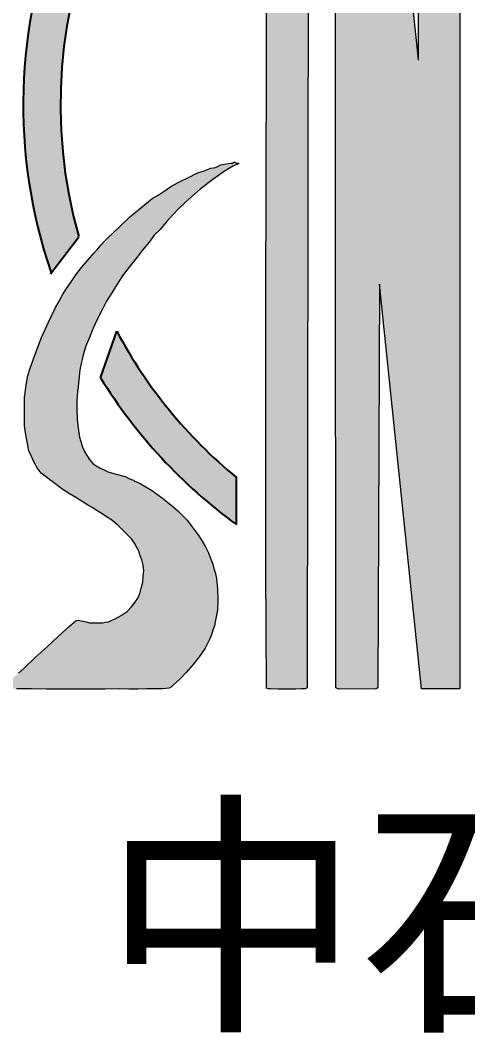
# Model space of a CAD drawing. Extents: x 24843 to 27502, y -10108 to -7552.
# Drawn here: x 27252.6 to 27257.91, y -8410.87 to -8398.87 of the extents above; entities that cross this region are included whole.
import ezdxf

# ---------------------------------------------------------------- set-up
doc = ezdxf.new("R2010")
doc.units = 0
doc.layers.get('0').update_dxf_attribs({"linetype": 'CONTINUOUS'})
doc.styles.add('CORPORATION', font='simhei.ttf')

msp = doc.modelspace()

# ---------------------------------------------------------------- hatches: boundary and pattern name
h = msp.add_hatch(color=1)
h.paths.add_polyline_path([(27262.876, -8403.876), (27263.232, -8404.144, 1.781679), (27252.968, -8401.864), (27253.296, -8401.435, -1.737502)])
h.paths.add_polyline_path([(27253.748, -8402.555), (27253.556, -8403.108, 0.097177), (27255.167, -8404.848), (27255.167, -8404.29, -0.098964)])
for points in [[(27257.82, -8394.505), (27257.82, -8394.476), (27257.815, -8394.441), (27257.82, -8394.366), (27257.815, -8394.291), (27257.797, -8394.28), (27257.78, -8394.274), (27257.728, -8394.285), (27257.676, -8394.297), (27257.629, -8394.314), (27257.618, -8394.314), (27257.601, -8394.32), (27257.571, -8394.32), (27257.548, -8394.326), (27257.485, -8394.338), (27257.42, -8394.36), (27257.404, -8394.36), (27257.38, -8394.366), (27257.357, -8394.378), (27257.346, -8394.39), (27257.339, -8394.413), (27257.339, -8394.436), (27257.328, -8399.337), (27257.323, -8399.337), (27256.836, -8394.656), (27256.836, -8394.604), (27256.816, -8394.558), (27256.789, -8394.569), (27256.766, -8394.581), (27256.679, -8394.615), (27256.54, -8394.679), (27256.471, -8394.709), (27256.407, -8394.737), (27256.361, -8394.767), (27256.343, -8394.783), (27256.338, -8394.824), (27256.338, -8394.864), (27256.349, -8406.783), (27256.384, -8406.801), (27256.824, -8406.795), (27256.836, -8406.79), (27256.847, -8406.778), (27256.864, -8401.997), (27257.362, -8406.795), (27257.792, -8406.795), (27257.809, -8406.795), (27257.82, -8406.783)], [(27256.024, -8395.195), (27256.024, -8395.144), (27256.024, -8395.091), (27256.024, -8395.039), (27256.024, -8394.992), (27256.019, -8394.969), (27256.001, -8394.951), (27255.949, -8394.986), (27255.885, -8395.021), (27255.822, -8395.062), (27255.752, -8395.102), (27255.689, -8395.149), (27255.625, -8395.184), (27255.625, -8395.189), (27255.611, -8395.194), (27255.601, -8395.201), (27255.573, -8395.218), (27255.549, -8395.235), (27255.537, -8395.253), (27255.532, -8395.479), (27255.532, -8396.186), (27255.532, -8396.893), (27255.532, -8397.599), (27255.526, -8398.306), (27255.526, -8399.013), (27255.526, -8399.72), (27255.521, -8400.428), (27255.521, -8401.134), (27255.515, -8401.841), (27255.515, -8402.548), (27255.515, -8403.255), (27255.515, -8403.961), (27255.515, -8404.668), (27255.515, -8405.375), (27255.521, -8406.083), (27255.526, -8406.79), (27255.549, -8406.795), (27255.573, -8406.795), (27255.659, -8406.801), (27255.804, -8406.801), (27255.874, -8406.801), (27255.938, -8406.795), (27255.984, -8406.795), (27256.008, -8406.783)], [(27254.802, -8405.114), (27254.761, -8405.045), (27254.721, -8404.982), (27254.674, -8404.917), (27254.628, -8404.854), (27254.581, -8404.796), (27254.523, -8404.738), (27254.471, -8404.686), (27254.413, -8404.634), (27254.35, -8404.582), (27254.292, -8404.535), (27254.158, -8404.442), (27254.025, -8404.361), (27253.973, -8404.338), (27253.956, -8404.333), (27253.944, -8404.321), (27253.892, -8404.303), (27253.846, -8404.28), (27253.742, -8404.251), (27253.643, -8404.222), (27253.596, -8404.2), (27253.551, -8404.181), (27253.504, -8404.153), (27253.464, -8404.123), (27253.423, -8404.077), (27253.394, -8404.031), (27253.365, -8403.984), (27253.341, -8403.932), (27253.307, -8403.811), (27253.289, -8403.707), (27253.278, -8403.597), (27253.272, -8403.486), (27253.272, -8403.377), (27253.278, -8403.325), (27253.283, -8403.272), (27253.289, -8403.22), (27253.295, -8403.162), (27253.302, -8403.104), (27253.307, -8403.046), (27253.313, -8402.994), (27253.324, -8402.937), (27253.336, -8402.89), (27253.347, -8402.837), (27253.365, -8402.785), (27253.376, -8402.739), (27253.423, -8402.629), (27253.469, -8402.518), (27253.515, -8402.415), (27253.574, -8402.304), (27253.625, -8402.2), (27253.69, -8402.101), (27253.753, -8401.997), (27253.817, -8401.899), (27253.892, -8401.8), (27253.973, -8401.696), (27254.048, -8401.598), (27254.13, -8401.499), (27254.193, -8401.417), (27254.263, -8401.348), (27254.332, -8401.261), (27254.408, -8401.18), (27254.483, -8401.099), (27254.565, -8401.024), (27254.738, -8400.873), (27254.779, -8400.838), (27254.825, -8400.804), (27254.889, -8400.757), (27254.953, -8400.711), (27255.016, -8400.665), (27255.086, -8400.624), (27255.133, -8400.595), (27255.191, -8400.572), (27255.191, -8400.561), (27255.167, -8400.561), (27255.144, -8400.549), (27255.121, -8400.561), (27255.103, -8400.561), (27255.044, -8400.572), (27254.981, -8400.584), (27254.918, -8400.613), (27254.865, -8400.624), (27254.784, -8400.653), (27254.698, -8400.682), (27254.599, -8400.734), (27254.5, -8400.78), (27254.402, -8400.833), (27254.309, -8400.896), (27254.24, -8400.943), (27254.169, -8400.983), (27254.031, -8401.093), (27253.897, -8401.203), (27253.771, -8401.325), (27253.643, -8401.447), (27253.602, -8401.487), (27253.562, -8401.533), (27253.522, -8401.58), (27253.48, -8401.627), (27253.405, -8401.713), (27253.33, -8401.8), (27253.261, -8401.887), (27253.197, -8401.98), (27253.15, -8402.049), (27253.103, -8402.125), (27253.064, -8402.2), (27253.022, -8402.276), (27252.936, -8402.45), (27252.854, -8402.629), (27252.785, -8402.808), (27252.721, -8402.994), (27252.692, -8403.081), (27252.676, -8403.167), (27252.663, -8403.255), (27252.652, -8403.342), (27252.652, -8403.423), (27252.652, -8403.504), (27252.652, -8403.591), (27252.652, -8403.677), (27252.663, -8403.759), (27252.681, -8403.846), (27252.692, -8403.909), (27252.704, -8403.973), (27252.734, -8404.042), (27252.768, -8404.112), (27252.803, -8404.176), (27252.849, -8404.239), (27253.111, -8404.437), (27253.185, -8404.483), (27253.261, -8404.529), (27253.336, -8404.576), (27253.411, -8404.621), (27253.464, -8404.651), (27253.515, -8404.686), (27253.562, -8404.715), (27253.614, -8404.749), (27253.69, -8404.796), (27253.759, -8404.854), (27253.823, -8404.917), (27253.886, -8404.982), (27253.927, -8405.022), (27253.956, -8405.068), (27253.985, -8405.12), (27254.008, -8405.166), (27254.025, -8405.219), (27254.043, -8405.266), (27254.06, -8405.329), (27254.067, -8405.399), (27254.06, -8405.462), (27254.055, -8405.532), (27254.037, -8405.601), (27254.02, -8405.665), (27253.997, -8405.723), (27253.967, -8405.769), (27253.92, -8405.827), (27253.869, -8405.879), (27253.8, -8405.926), (27253.729, -8405.967), (27253.69, -8405.984), (27253.648, -8406.001), (27253.614, -8406.006), (27253.579, -8406.012), (27253.527, -8406.012), (27253.475, -8406.012), (27253.429, -8406.012), (27253.383, -8406.001), (27253.353, -8405.995), (27253.324, -8405.989), (27253.289, -8405.984), (27253.261, -8405.989), (27253.192, -8406.048), (27253.052, -8406.175), (27252.92, -8406.297), (27252.78, -8406.424), (27252.647, -8406.552), (27252.582, -8406.609), (27252.519, -8406.667), (27252.455, -8406.731), (27252.386, -8406.783), (27252.386, -8406.795), (27252.559, -8406.795), (27252.734, -8406.795), (27252.912, -8406.801), (27253.087, -8406.801), (27253.261, -8406.801), (27253.434, -8406.801), (27253.608, -8406.801), (27253.782, -8406.795), (27253.892, -8406.801), (27253.997, -8406.801), (27254.106, -8406.795), (27254.216, -8406.795), (27254.292, -8406.795), (27254.368, -8406.79), (27254.397, -8406.772), (27254.419, -8406.748), (27254.5, -8406.679), (27254.57, -8406.604), (27254.651, -8406.511), (27254.726, -8406.418), (27254.795, -8406.313), (27254.848, -8406.21), (27254.872, -8406.158), (27254.889, -8406.099), (27254.906, -8406.048), (27254.918, -8405.984), (27254.942, -8405.862), (27254.947, -8405.74), (27254.942, -8405.613), (27254.929, -8405.491), (27254.918, -8405.427), (27254.9, -8405.37), (27254.889, -8405.317), (27254.865, -8405.259), (27254.837, -8405.184)]]:
    msp.add_hatch(color=0).paths.add_polyline_path(points)

# ---------------------------------------------------------------- linework, layer by layer
at = {"color": 1}
for p, q in [((27252.959, -8401.876), (27253.296, -8401.435)), ((27253.556, -8403.108), (27253.748, -8402.555)), ((27255.167, -8404.848), (27255.167, -8404.29))]:
    msp.add_line(p, q, dxfattribs=at)
at = {"color": 0, "lineweight": 0}
for points in [[(27256.836, -8394.656), (27257.323, -8399.337), (27257.328, -8399.337), (27257.339, -8394.436)], [(27257.82, -8394.505), (27257.82, -8406.783), (27257.809, -8406.795), (27257.792, -8406.795), (27257.362, -8406.795), (27256.864, -8401.997), (27256.847, -8406.778), (27256.836, -8406.79), (27256.824, -8406.795), (27256.384, -8406.801), (27256.349, -8406.783), (27256.338, -8394.864)], [(27256.024, -8395.195), (27256.008, -8406.783), (27255.984, -8406.795), (27255.938, -8406.795), (27255.874, -8406.801), (27255.804, -8406.801), (27255.659, -8406.801), (27255.573, -8406.795), (27255.549, -8406.795), (27255.526, -8406.79), (27255.521, -8406.083), (27255.515, -8405.375), (27255.515, -8404.668), (27255.515, -8403.961), (27255.515, -8403.255), (27255.515, -8402.548), (27255.515, -8401.841), (27255.521, -8401.134), (27255.521, -8400.428), (27255.526, -8399.72), (27255.526, -8399.013), (27255.526, -8398.306)], [(27252.582, -8406.609), (27252.647, -8406.552), (27252.78, -8406.424), (27252.92, -8406.297), (27253.052, -8406.175), (27253.192, -8406.048), (27253.261, -8405.989), (27253.289, -8405.984), (27253.324, -8405.989), (27253.353, -8405.995), (27253.383, -8406.001), (27253.429, -8406.012), (27253.475, -8406.012), (27253.527, -8406.012), (27253.579, -8406.012), (27253.614, -8406.006), (27253.648, -8406.001), (27253.69, -8405.984), (27253.729, -8405.967), (27253.8, -8405.926), (27253.869, -8405.879), (27253.92, -8405.827), (27253.967, -8405.769), (27253.997, -8405.723), (27254.02, -8405.665), (27254.037, -8405.601), (27254.055, -8405.532), (27254.06, -8405.462), (27254.067, -8405.399), (27254.06, -8405.329), (27254.043, -8405.266), (27254.025, -8405.219), (27254.008, -8405.166), (27253.985, -8405.12), (27253.956, -8405.068), (27253.927, -8405.022), (27253.886, -8404.982), (27253.823, -8404.917), (27253.759, -8404.854), (27253.69, -8404.796), (27253.614, -8404.749), (27253.562, -8404.715), (27253.515, -8404.686), (27253.464, -8404.651), (27253.411, -8404.621), (27253.336, -8404.576), (27253.261, -8404.529), (27253.185, -8404.483), (27253.111, -8404.437), (27252.849, -8404.239), (27252.803, -8404.176), (27252.768, -8404.112), (27252.734, -8404.042), (27252.704, -8403.973), (27252.692, -8403.909), (27252.681, -8403.846), (27252.663, -8403.759), (27252.652, -8403.677), (27252.652, -8403.591), (27252.652, -8403.504), (27252.652, -8403.423), (27252.652, -8403.342), (27252.663, -8403.255), (27252.676, -8403.167), (27252.692, -8403.081), (27252.721, -8402.994), (27252.785, -8402.808), (27252.854, -8402.629), (27252.936, -8402.45), (27253.022, -8402.276), (27253.064, -8402.2), (27253.103, -8402.125), (27253.15, -8402.049), (27253.197, -8401.98), (27253.261, -8401.887), (27253.33, -8401.8), (27253.405, -8401.713), (27253.48, -8401.627), (27253.522, -8401.58), (27253.562, -8401.533), (27253.602, -8401.487), (27253.643, -8401.447), (27253.771, -8401.325), (27253.897, -8401.203), (27254.031, -8401.093), (27254.169, -8400.983), (27254.24, -8400.943), (27254.309, -8400.896), (27254.402, -8400.833), (27254.5, -8400.78), (27254.599, -8400.734), (27254.698, -8400.682), (27254.784, -8400.653), (27254.865, -8400.624), (27254.918, -8400.613), (27254.981, -8400.584), (27255.044, -8400.572), (27255.103, -8400.561), (27255.121, -8400.561), (27255.144, -8400.549), (27255.144, -8400.549), (27255.167, -8400.561), (27255.191, -8400.561), (27255.191, -8400.572), (27255.133, -8400.595), (27255.086, -8400.624), (27255.016, -8400.665), (27254.953, -8400.711), (27254.889, -8400.757), (27254.825, -8400.804), (27254.779, -8400.838), (27254.738, -8400.873), (27254.565, -8401.024), (27254.483, -8401.099), (27254.408, -8401.18), (27254.332, -8401.261), (27254.263, -8401.348), (27254.193, -8401.417), (27254.13, -8401.499), (27254.048, -8401.598), (27253.973, -8401.696), (27253.892, -8401.8), (27253.817, -8401.899), (27253.753, -8401.997), (27253.69, -8402.101), (27253.625, -8402.2), (27253.574, -8402.304), (27253.515, -8402.415), (27253.469, -8402.518), (27253.423, -8402.629), (27253.376, -8402.739), (27253.365, -8402.785), (27253.347, -8402.837), (27253.336, -8402.89), (27253.324, -8402.937), (27253.313, -8402.994), (27253.307, -8403.046), (27253.302, -8403.104), (27253.295, -8403.162), (27253.289, -8403.22), (27253.283, -8403.272), (27253.278, -8403.325), (27253.272, -8403.377), (27253.272, -8403.486), (27253.278, -8403.597), (27253.289, -8403.707), (27253.307, -8403.811), (27253.341, -8403.932), (27253.365, -8403.984), (27253.394, -8404.031), (27253.423, -8404.077), (27253.464, -8404.123), (27253.504, -8404.153), (27253.551, -8404.181), (27253.596, -8404.2), (27253.643, -8404.222), (27253.742, -8404.251), (27253.846, -8404.28), (27253.892, -8404.303), (27253.944, -8404.321), (27253.956, -8404.333), (27253.973, -8404.338), (27254.025, -8404.361), (27254.158, -8404.442), (27254.292, -8404.535), (27254.35, -8404.582), (27254.413, -8404.634), (27254.471, -8404.686), (27254.523, -8404.738), (27254.581, -8404.796), (27254.628, -8404.854), (27254.674, -8404.917), (27254.721, -8404.982), (27254.761, -8405.045), (27254.802, -8405.114), (27254.837, -8405.184), (27254.865, -8405.259), (27254.889, -8405.317), (27254.9, -8405.37), (27254.918, -8405.427), (27254.929, -8405.491), (27254.942, -8405.613), (27254.947, -8405.74), (27254.942, -8405.862), (27254.918, -8405.984), (27254.906, -8406.048), (27254.889, -8406.099), (27254.872, -8406.158), (27254.848, -8406.21), (27254.795, -8406.313), (27254.726, -8406.418), (27254.651, -8406.511), (27254.57, -8406.604), (27254.5, -8406.679), (27254.419, -8406.748), (27254.397, -8406.772), (27254.368, -8406.79), (27254.292, -8406.795), (27254.216, -8406.795), (27254.106, -8406.795), (27253.997, -8406.801), (27253.892, -8406.801), (27253.782, -8406.795), (27253.608, -8406.801), (27253.434, -8406.801), (27253.261, -8406.801), (27253.087, -8406.801), (27252.912, -8406.801), (27252.734, -8406.795), (27252.559, -8406.795)]]:
    msp.add_lwpolyline(points, dxfattribs=at)
at = {"color": 1}
for radius, start, end in [(6.159, 316.0861, 198.8697), (5.717, 315.548, 195.8597), (5.717, 207.9889, 230.5962), (6.159, 211.6948, 233.8963)]:
    msp.add_arc((27258.796, -8399.872), radius, start, end, dxfattribs=at)

# ---------------------------------------------------------------- texts
at = {"style": 'CORPORATION'}
msp.add_text('中石化', height=2.25, dxfattribs=at).set_placement((27253.575, -8410.629))

doc.saveas('drawing.dxf')
